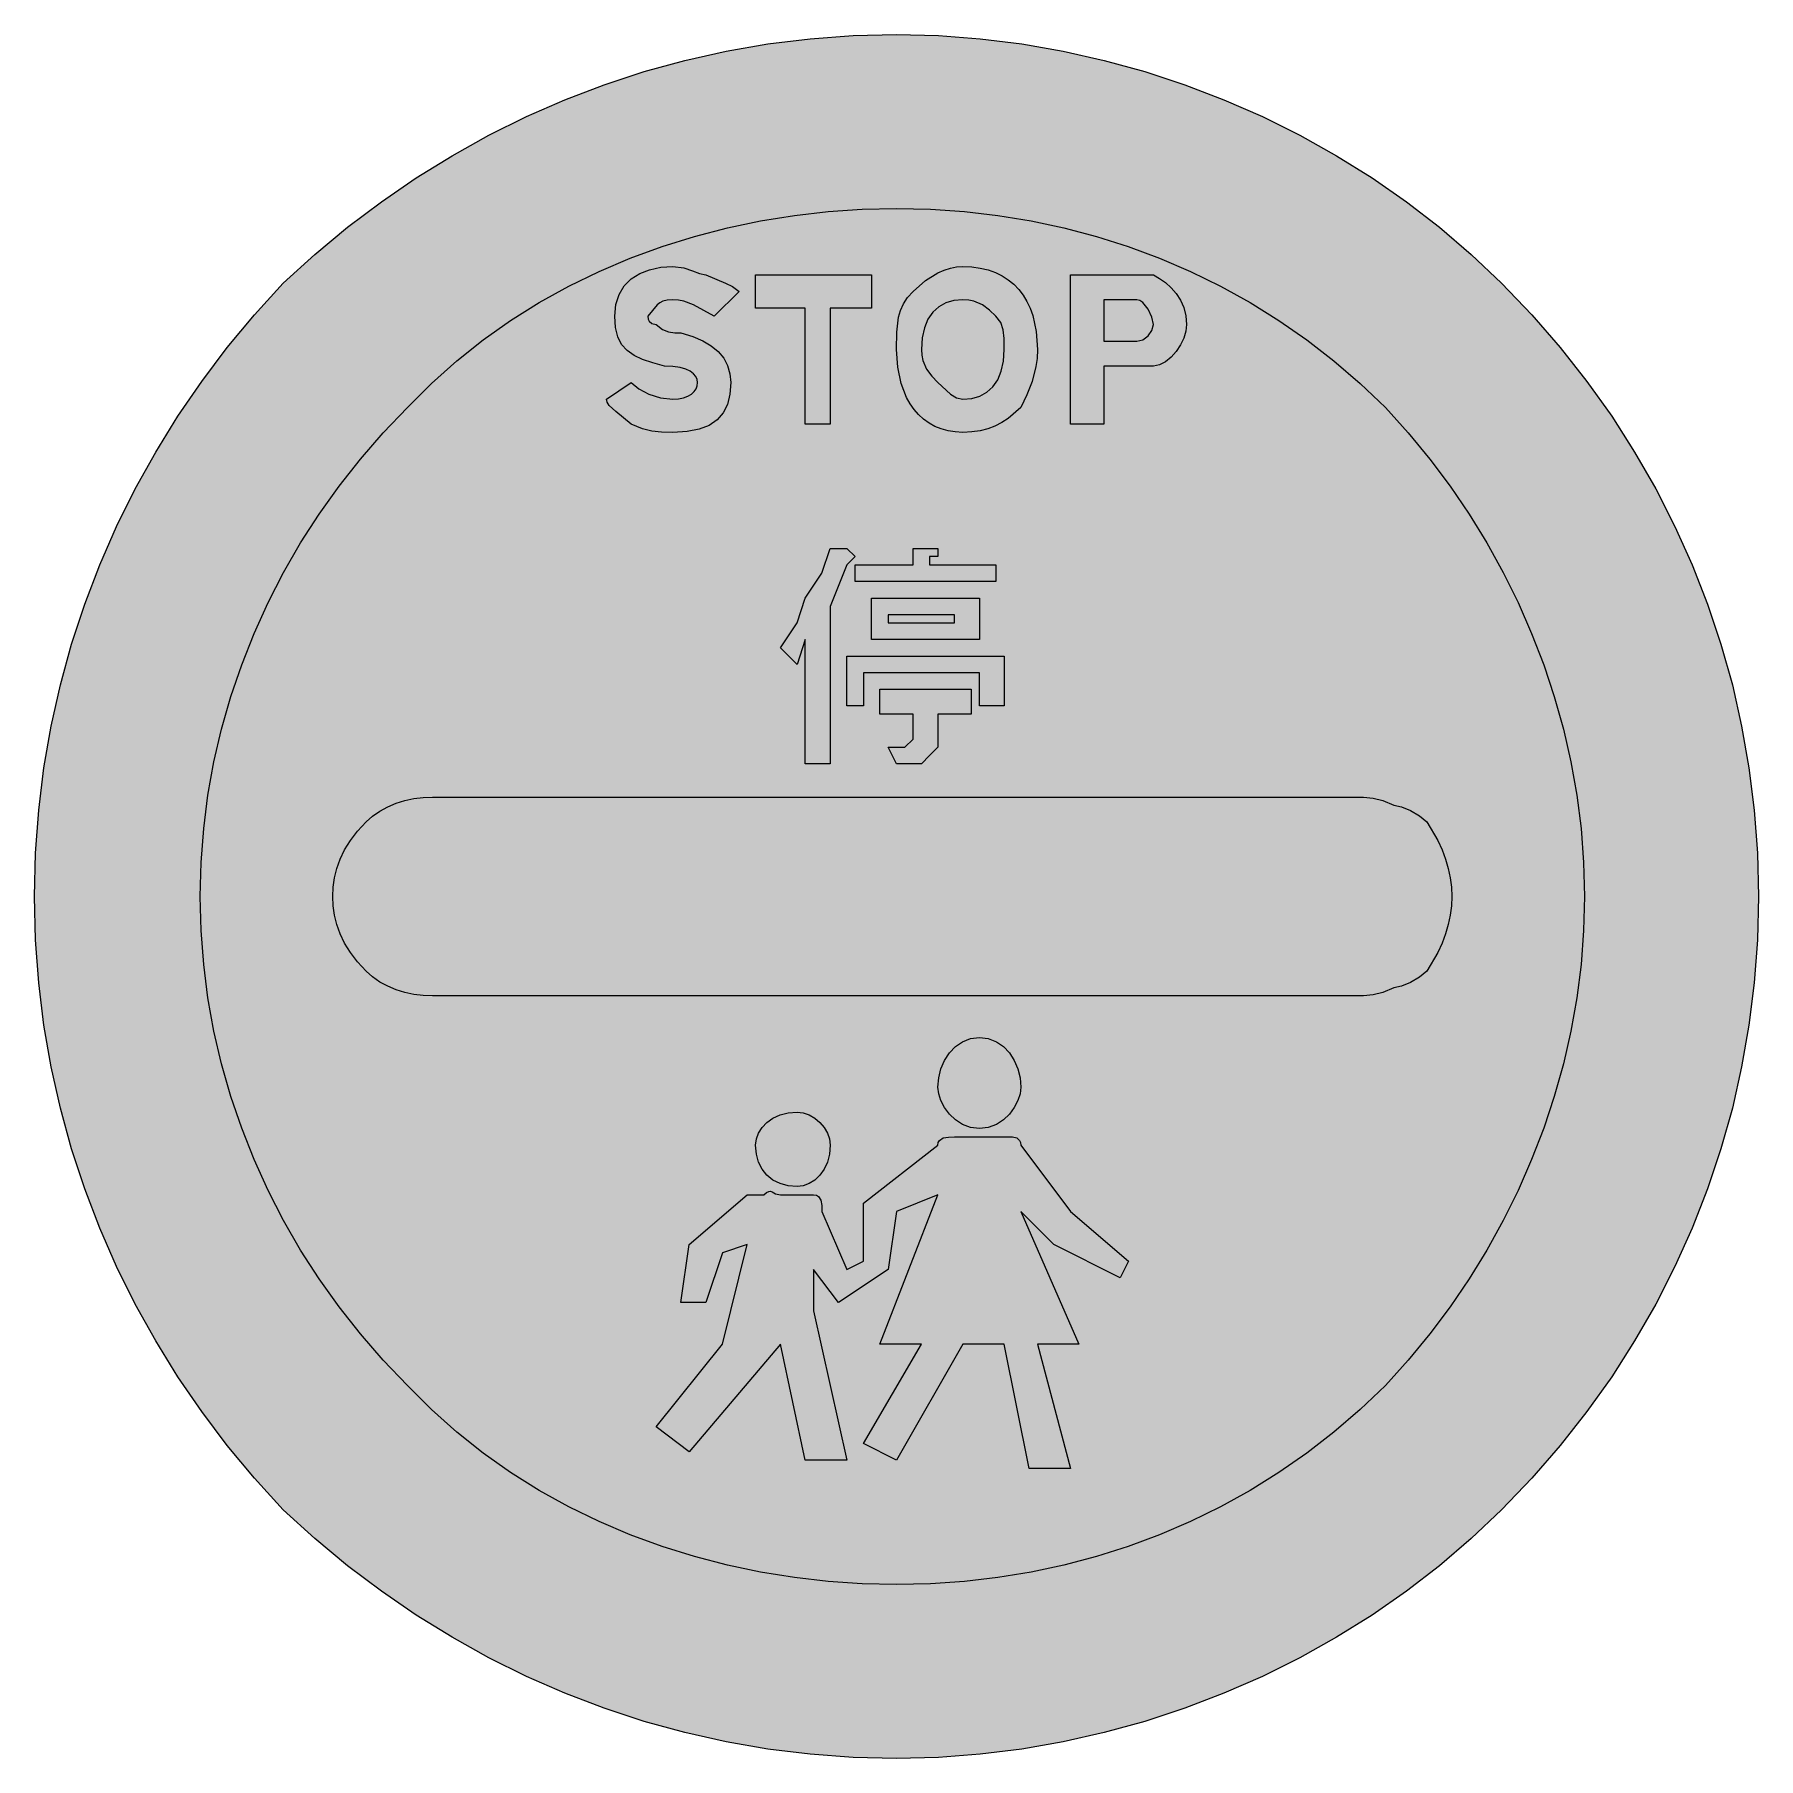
# Model space of a CAD drawing. Header units: metres. Extents: x 159 to 408, y 11 to 261.
import ezdxf

# ---------------------------------------------------------------- set-up
doc = ezdxf.new("R2010")
doc.units = ezdxf.units.M
for name, color, linetype, true_color in [('FILL_BLACK_000000', 7, 'Continuous', 0x000000), ('FILL_RED_FF0000', 7, 'Continuous', 0xff0000), ('FILL_YELLOW_FFFF00', 7, 'Continuous', 0xffff00)]:
    doc.layers.add(name, color=color, linetype=linetype, true_color=true_color)

msp = doc.modelspace()

# ---------------------------------------------------------------- hatches: boundary and pattern name
at = {"layer": 'FILL_BLACK_000000', "true_color": 0x000000}
h = msp.add_hatch(color=7, dxfattribs=at)
h.dxf.hatch_style = 1
h.paths.add_polyline_path([(247.52, 219.68), (247.66, 219.39), (248.07, 219.03), (248.67, 218.88), (249.57, 218.19), (250.47, 217.83), (251.37, 217.7), (252.27, 217.68), (253.96, 217.17), (255.42, 216.55), (256.66, 215.82), (257.67, 214.98), (258.46, 214.02), (259.02, 212.95), (259.36, 211.77), (259.47, 210.48), (259.36, 208.79), (259, 207.33), (258.39, 206.09), (257.52, 205.08), (256.36, 204.29), (254.91, 203.73), (253.15, 203.39), (251.07, 203.28), (249.46, 203.3), (248.07, 203.43), (246.68, 203.79), (245.07, 204.48), (242.82, 206.28), (241.86, 207.18), (241.58, 207.63), (241.47, 208.08), (245.07, 210.48), (246.18, 209.6), (247.62, 208.83), (249.29, 208.29), (251.07, 208.08), (251.91, 208.13), (252.65, 208.29), (253.26, 208.52), (253.77, 208.83), (254.16, 209.19), (254.45, 209.6), (254.61, 210.03), (254.67, 210.48), (254.61, 210.93), (254.43, 211.36), (254.1, 211.77), (253.62, 212.13), (252.97, 212.44), (252.14, 212.67), (251.11, 212.83), (249.87, 212.88), (248.18, 213.34), (246.72, 213.84), (245.48, 214.42), (244.47, 215.13), (243.68, 216.01), (243.12, 217.1), (242.78, 218.44), (242.67, 220.08), (242.83, 221.77), (243.31, 223.23), (244.06, 224.47), (245.07, 225.48), (246.3, 226.27), (247.73, 226.83), (249.33, 227.17), (251.07, 227.28), (252.66, 227.09), (253.92, 226.68), (254.95, 226.27), (255.87, 226.08), (258.72, 224.88), (259.75, 224.39), (260.67, 223.68), (257.07, 220.08), (254.07, 221.73), (252.68, 222.27), (251.92, 222.43), (251.07, 222.48), (250.28, 222.43), (249.66, 222.27), (249.19, 222.04), (248.82, 221.73), (247.47, 220.08), (247.52, 219.68)])
h = msp.add_hatch(color=7, dxfattribs=at)
h.dxf.hatch_style = 1
h.paths.add_polyline_path([(295.6, 227.06), (296.74, 226.79), (297.8, 226.42), (298.77, 225.95), (299.65, 225.38), (300.45, 224.72), (301.17, 223.98), (301.8, 223.15), (302.35, 222.24), (302.82, 221.25), (303.2, 220.19), (303.7, 217.86), (303.87, 215.28), (303.82, 213.98), (303.66, 212.79), (303.12, 210.63), (302.35, 208.7), (301.47, 206.88), (299.65, 205.3), (298.71, 204.69), (297.72, 204.18), (296.68, 203.79), (295.56, 203.5), (294.37, 203.34), (293.07, 203.28), (291.97, 203.34), (290.93, 203.5), (289.96, 203.77), (289.04, 204.14), (288.18, 204.61), (287.4, 205.18), (286.67, 205.84), (286.02, 206.58), (285.44, 207.41), (284.93, 208.32), (284.13, 210.37), (283.64, 212.7), (283.47, 215.28), (283.51, 217.77), (283.77, 219.93), (284.06, 220.92), (284.48, 221.86), (285.08, 222.78), (285.87, 223.68), (287.67, 225.25), (289.47, 226.38), (290.37, 226.77), (291.27, 227.05), (292.17, 227.22), (293.07, 227.28), (294.38, 227.22), (295.6, 227.06)])
h.paths.add_polyline_path([(298.92, 218.13), (298.56, 219.16), (297.87, 220.08), (296.95, 220.96), (295.92, 221.73), (294.66, 222.27), (293.92, 222.43), (293.07, 222.48), (291.78, 222.37), (290.61, 222.03), (289.59, 221.47), (288.72, 220.68), (288.02, 219.67), (287.5, 218.43), (287.18, 216.97), (287.07, 215.28), (287.12, 214.43), (287.28, 213.69), (287.82, 212.43), (288.59, 211.4), (289.47, 210.48), (291.27, 208.83), (292.17, 208.29), (293.07, 208.08), (294.36, 208.19), (295.53, 208.53), (296.55, 209.09), (297.42, 209.88), (298.12, 210.89), (298.64, 212.13), (298.96, 213.59), (299.07, 215.28), (299.05, 216.87), (298.92, 218.13)], flags=16)
h = msp.add_hatch(color=7, dxfattribs=at)
h.dxf.hatch_style = 1
h.paths.add_polyline_path([(273.87, 204.48), (270.27, 204.48), (270.27, 221.28), (263.07, 221.28), (263.07, 226.08), (279.87, 226.08), (279.87, 221.28), (273.87, 221.28), (273.87, 204.48)])
h = msp.add_hatch(color=7, dxfattribs=at)
h.dxf.hatch_style = 1
h.paths.add_polyline_path([(308.67, 204.48), (308.67, 226.08), (319.47, 226.08), (320.67, 226.08), (321.57, 225.57), (322.43, 224.95), (323.24, 224.22), (323.97, 223.38), (324.58, 222.42), (325.06, 221.35), (325.36, 220.17), (325.47, 218.88), (325.36, 217.93), (325.06, 216.93), (324.58, 215.93), (323.97, 214.98), (323.24, 214.15), (322.43, 213.48), (321.57, 213.04), (320.67, 212.88), (319.47, 212.88), (313.47, 212.88), (313.47, 204.48), (308.67, 204.48)])
h.paths.add_polyline_path([(319.15, 216.69), (319.92, 217.23), (320.46, 218), (320.67, 218.88), (320.46, 219.95), (319.92, 221.13), (319.15, 222.09), (318.72, 222.37), (318.27, 222.48), (313.47, 222.48), (313.47, 216.48), (318.27, 216.48), (319.15, 216.69)], flags=16)
h = msp.add_hatch(color=7, dxfattribs=at)
h.dxf.hatch_style = 1
h.paths.add_polyline_path([(277.47, 185.28), (276.27, 184.08), (273.87, 178.08), (273.87, 155.28), (270.27, 155.28), (270.27, 173.28), (269.07, 169.68), (266.67, 172.08), (269.07, 175.68), (270.27, 179.28), (272.67, 182.88), (273.87, 186.48), (276.27, 186.48), (277.47, 185.28)])
h = msp.add_hatch(color=7, dxfattribs=at)
h.dxf.hatch_style = 1
h.paths.add_polyline_path([(288.27, 186.48), (289.47, 186.48), (289.47, 185.28), (288.27, 185.28), (288.27, 184.08), (297.87, 184.08), (297.87, 181.68), (277.47, 181.68), (277.47, 184.08), (285.87, 184.08), (285.87, 186.48), (288.27, 186.48)])
h = msp.add_hatch(color=7, dxfattribs=at)
h.dxf.hatch_style = 1
h.paths.add_polyline_path([(295.47, 173.28), (279.87, 173.28), (279.87, 179.28), (295.47, 179.28), (295.47, 173.28)])
h.paths.add_polyline_path([(291.87, 176.88), (282.27, 176.88), (282.27, 175.68), (291.87, 175.68), (291.87, 176.88)], flags=16)
h = msp.add_hatch(color=7, dxfattribs=at)
h.dxf.hatch_style = 1
h.paths.add_polyline_path([(299.07, 170.88), (299.07, 163.68), (295.47, 163.68), (295.47, 168.48), (278.67, 168.48), (278.67, 163.68), (276.27, 163.68), (276.27, 170.88), (299.07, 170.88)])
h = msp.add_hatch(color=7, dxfattribs=at)
h.dxf.hatch_style = 1
h.paths.add_polyline_path([(294.27, 166.08), (294.27, 162.48), (289.47, 162.48), (289.47, 160.08), (289.47, 157.68), (288.27, 156.48), (287.07, 155.28), (284.67, 155.28), (283.47, 155.28), (282.27, 157.68), (283.47, 157.68), (284.67, 157.68), (285.87, 158.88), (285.87, 160.08), (285.87, 162.48), (281.07, 162.48), (281.07, 166.08), (294.27, 166.08)])
h = msp.add_hatch(color=7, dxfattribs=at)
h.dxf.hatch_style = 1
h.paths.add_polyline_path([(349.47, 150.48), (351.08, 150.46), (352.47, 150.33), (353.86, 149.97), (355.47, 149.28), (356.56, 149.07), (357.87, 148.53), (359.18, 147.76), (360.27, 146.88), (361.85, 144.18), (362.46, 142.83), (362.97, 141.48), (363.36, 140.13), (363.64, 138.78), (363.81, 137.43), (363.87, 136.08), (363.81, 134.73), (363.64, 133.38), (363.36, 132.03), (362.97, 130.68), (362.46, 129.33), (361.85, 127.98), (360.27, 125.28), (359.18, 124.4), (357.87, 123.63), (356.56, 123.09), (355.47, 122.88), (353.86, 122.19), (352.47, 121.83), (351.08, 121.7), (349.47, 121.68), (216.27, 121.68), (214.92, 121.74), (213.59, 121.9), (212.28, 122.19), (211.02, 122.58), (209.81, 123.09), (208.68, 123.7), (207.62, 124.44), (206.67, 125.28), (205.43, 126.63), (204.4, 127.98), (203.57, 129.33), (202.92, 130.68), (202.44, 132.03), (202.11, 133.38), (201.93, 134.73), (201.87, 136.08), (201.93, 137.43), (202.11, 138.78), (202.44, 140.13), (202.92, 141.48), (203.57, 142.83), (204.4, 144.18), (205.43, 145.53), (206.67, 146.88), (207.62, 147.72), (208.68, 148.45), (209.81, 149.07), (211.02, 149.58), (212.28, 149.97), (213.59, 150.25), (214.92, 150.42), (216.27, 150.48), (349.47, 150.48)])
h = msp.add_hatch(color=7, dxfattribs=at)
h.dxf.hatch_style = 1
h.paths.add_polyline_path([(301.36, 107.53), (301.04, 106.53), (300.52, 105.53), (299.82, 104.58), (298.95, 103.75), (297.93, 103.08), (296.76, 102.64), (295.47, 102.48), (294.18, 102.64), (293.01, 103.08), (291.99, 103.75), (291.12, 104.58), (290.42, 105.53), (289.9, 106.53), (289.58, 107.53), (289.47, 108.48), (289.58, 109.82), (289.9, 111.12), (290.42, 112.34), (291.12, 113.43), (291.99, 114.35), (293.01, 115.06), (294.18, 115.52), (295.47, 115.68), (296.76, 115.52), (297.93, 115.06), (298.95, 114.35), (299.82, 113.43), (300.52, 112.34), (301.04, 111.12), (301.36, 109.82), (301.47, 108.48), (301.36, 107.53)])
h = msp.add_hatch(color=7, dxfattribs=at)
h.dxf.hatch_style = 1
h.paths.add_polyline_path([(273.76, 98.79), (273.46, 97.62), (272.98, 96.6), (272.37, 95.73), (271.64, 95.03), (270.83, 94.51), (269.97, 94.19), (269.07, 94.08), (267.78, 94.19), (266.61, 94.51), (265.59, 95.03), (264.72, 95.73), (264.02, 96.6), (263.5, 97.62), (263.18, 98.79), (263.07, 100.08), (263.18, 100.98), (263.5, 101.84), (264.02, 102.65), (264.72, 103.38), (265.59, 103.99), (266.61, 104.47), (267.78, 104.77), (269.07, 104.88), (269.97, 104.77), (270.83, 104.47), (271.64, 103.99), (272.37, 103.38), (272.98, 102.65), (273.46, 101.84), (273.76, 100.98), (273.87, 100.08), (273.76, 98.79)])
h = msp.add_hatch(color=7, dxfattribs=at)
h.dxf.hatch_style = 1
h.paths.add_polyline_path([(308.67, 53.28), (302.67, 53.28), (299.07, 71.28), (293.07, 71.28), (283.47, 54.48), (278.67, 56.88), (287.07, 71.28), (281.07, 71.28), (289.47, 92.88), (283.47, 90.48), (282.27, 82.08), (275.07, 77.28), (271.47, 82.08), (271.47, 76.08), (276.27, 54.48), (270.27, 54.48), (266.67, 71.28), (253.47, 55.68), (248.67, 59.28), (258.27, 71.28), (261.87, 85.68), (258.27, 84.48), (255.87, 77.28), (252.27, 77.28), (253.47, 85.68), (261.87, 92.88), (264.27, 92.88), (264.67, 93.22), (264.98, 93.39), (265.24, 93.41), (265.47, 93.33), (265.96, 93.05), (266.67, 92.88), (270.27, 92.88), (271.47, 92.88), (271.87, 92.83), (272.16, 92.67), (272.52, 92.13), (272.65, 91.36), (272.67, 90.48), (276.27, 82.08), (278.67, 83.28), (278.67, 91.68), (289.47, 100.08), (289.52, 100.48), (289.68, 100.77), (290.22, 101.13), (290.99, 101.26), (291.87, 101.28), (293.07, 101.28), (297.87, 101.28), (300.27, 101.28), (300.87, 101.13), (301.28, 100.77), (301.42, 100.48), (301.47, 100.08), (308.67, 90.48), (317.07, 83.28), (315.87, 80.88), (306.27, 85.68), (301.47, 90.48), (309.87, 71.28), (303.87, 71.28), (308.67, 53.28)])
at = {"layer": 'FILL_RED_FF0000', "true_color": 0xff0000}
h = msp.add_hatch(color=7, dxfattribs=at)
h.dxf.hatch_style = 1
h.paths.add_polyline_path([(408.12, 129.81), (407.66, 123.6), (406.89, 117.46), (405.83, 111.4), (404.48, 105.43), (402.83, 99.55), (400.89, 93.76), (398.67, 88.08), (396.17, 82.51), (393.39, 77.06), (390.33, 71.74), (387.01, 66.55), (383.42, 61.51), (379.56, 56.61), (375.44, 51.86), (371.07, 47.28), (366.68, 43.12), (362.09, 39.19), (357.3, 35.49), (352.32, 32.04), (347.18, 28.83), (341.88, 25.87), (336.44, 23.17), (330.87, 20.73), (325.19, 18.56), (319.41, 16.66), (313.55, 15.04), (307.62, 13.7), (301.63, 12.65), (295.6, 11.89), (289.54, 11.43), (283.47, 11.28), (277.2, 11.43), (270.99, 11.89), (264.85, 12.65), (258.8, 13.7), (252.82, 15.04), (246.94, 16.66), (241.15, 18.56), (235.47, 20.73), (229.9, 23.17), (224.45, 25.87), (219.13, 28.83), (213.95, 32.04), (208.9, 35.49), (204, 39.19), (199.25, 43.12), (194.67, 47.28), (190.51, 51.86), (186.58, 56.61), (182.88, 61.51), (179.43, 66.55), (176.22, 71.74), (173.26, 77.06), (170.56, 82.51), (168.12, 88.08), (165.95, 93.76), (164.05, 99.55), (162.43, 105.43), (161.09, 111.4), (160.04, 117.46), (159.28, 123.6), (158.82, 129.81), (158.67, 136.08), (158.82, 142.35), (159.28, 148.56), (160.04, 154.7), (161.09, 160.75), (162.43, 166.73), (164.05, 172.61), (165.95, 178.4), (168.12, 184.08), (170.56, 189.65), (173.26, 195.1), (176.22, 200.42), (179.43, 205.6), (182.88, 210.65), (186.58, 215.55), (190.51, 220.3), (194.67, 224.88), (199.25, 229.04), (204, 232.97), (208.9, 236.67), (213.95, 240.12), (219.13, 243.33), (224.45, 246.29), (229.9, 248.99), (235.47, 251.43), (241.15, 253.6), (246.94, 255.5), (252.82, 257.12), (258.8, 258.46), (264.85, 259.51), (270.99, 260.27), (277.2, 260.73), (283.47, 260.88), (289.54, 260.73), (295.6, 260.27), (301.63, 259.51), (307.62, 258.46), (313.55, 257.12), (319.41, 255.5), (325.19, 253.6), (330.87, 251.43), (336.44, 248.99), (341.88, 246.29), (347.18, 243.33), (352.32, 240.12), (357.3, 236.67), (362.09, 232.97), (366.68, 229.04), (371.07, 224.88), (375.44, 220.3), (379.56, 215.55), (383.42, 210.65), (387.01, 205.6), (390.33, 200.42), (393.39, 195.1), (396.17, 189.65), (398.67, 184.08), (400.89, 178.4), (402.83, 172.61), (404.48, 166.73), (405.83, 160.75), (406.89, 154.7), (407.66, 148.56), (408.12, 142.35), (408.27, 136.08), (408.12, 129.81)])
at = {"layer": 'FILL_YELLOW_FFFF00', "true_color": 0xffff00}
h = msp.add_hatch(color=7, dxfattribs=at)
h.dxf.hatch_style = 1
h.paths.add_polyline_path([(382.94, 131.15), (382.57, 126.25), (381.95, 121.39), (381.1, 116.58), (380.02, 111.83), (378.7, 107.14), (377.17, 102.52), (375.42, 97.98), (373.46, 93.52), (371.29, 89.16), (368.93, 84.89), (366.36, 80.73), (363.61, 76.68), (360.68, 72.75), (357.56, 68.95), (354.27, 65.28), (350.6, 61.79), (346.8, 58.53), (342.87, 55.49), (338.82, 52.68), (334.66, 50.09), (330.39, 47.73), (326.03, 45.59), (321.57, 43.68), (317.03, 41.99), (312.41, 40.53), (307.72, 39.29), (302.97, 38.28), (298.16, 37.49), (293.3, 36.93), (288.4, 36.59), (283.47, 36.48), (278.52, 36.59), (273.59, 36.93), (268.68, 37.49), (263.8, 38.28), (258.98, 39.29), (254.21, 40.53), (249.52, 41.99), (244.92, 43.68), (240.42, 45.59), (236.02, 47.73), (231.75, 50.09), (227.61, 52.68), (223.63, 55.49), (219.8, 58.53), (216.14, 61.79), (212.67, 65.28), (209.17, 68.95), (205.87, 72.75), (202.77, 76.68), (199.88, 80.73), (197.2, 84.89), (194.74, 89.16), (192.49, 93.52), (190.47, 97.98), (188.67, 102.52), (187.1, 107.14), (185.76, 111.83), (184.66, 116.58), (183.79, 121.39), (183.17, 126.25), (182.8, 131.15), (182.67, 136.08), (182.8, 141.01), (183.17, 145.91), (183.79, 150.77), (184.66, 155.58), (185.76, 160.33), (187.1, 165.02), (188.67, 169.64), (190.47, 174.18), (192.49, 178.64), (194.74, 183), (197.2, 187.27), (199.88, 191.43), (202.77, 195.48), (205.87, 199.41), (209.17, 203.21), (212.67, 206.88), (216.14, 210.37), (219.8, 213.63), (223.63, 216.67), (227.61, 219.48), (231.75, 222.07), (236.02, 224.43), (240.42, 226.57), (244.92, 228.48), (249.52, 230.17), (254.21, 231.63), (258.98, 232.87), (263.8, 233.88), (268.68, 234.67), (273.59, 235.23), (278.52, 235.57), (283.47, 235.68), (288.4, 235.57), (293.3, 235.23), (298.16, 234.67), (302.97, 233.88), (307.72, 232.87), (312.41, 231.63), (317.03, 230.17), (321.57, 228.48), (326.03, 226.57), (330.39, 224.43), (334.66, 222.07), (338.82, 219.48), (342.87, 216.67), (346.8, 213.63), (350.6, 210.37), (354.27, 206.88), (357.56, 203.21), (360.68, 199.41), (363.61, 195.48), (366.36, 191.43), (368.93, 187.27), (371.29, 183), (373.46, 178.64), (375.42, 174.18), (377.17, 169.64), (378.7, 165.02), (380.02, 160.33), (381.1, 155.58), (381.95, 150.77), (382.57, 145.91), (382.94, 141.01), (383.07, 136.08), (382.94, 131.15)])

# ---------------------------------------------------------------- linework, layer by layer
at = {"layer": 'FILL_BLACK_000000', "lineweight": 0, "true_color": 0x000000}
for points in [[(247.52, 219.68), (247.66, 219.39), (248.07, 219.03), (248.67, 218.88), (249.57, 218.19), (250.47, 217.83), (251.37, 217.7), (252.27, 217.68), (253.96, 217.17), (255.42, 216.55), (256.66, 215.82), (257.67, 214.98), (258.46, 214.02), (259.02, 212.95), (259.36, 211.77), (259.47, 210.48), (259.36, 208.79), (259, 207.33), (258.39, 206.09), (257.52, 205.08), (256.36, 204.29), (254.91, 203.73), (253.15, 203.39), (251.07, 203.28), (249.46, 203.3), (248.07, 203.43), (246.68, 203.79), (245.07, 204.48), (242.82, 206.28), (241.86, 207.18), (241.58, 207.63), (241.47, 208.08), (245.07, 210.48), (246.18, 209.6), (247.62, 208.83), (249.29, 208.29), (251.07, 208.08), (251.91, 208.13), (252.65, 208.29), (253.26, 208.52), (253.77, 208.83), (254.16, 209.19), (254.45, 209.6), (254.61, 210.03), (254.67, 210.48), (254.61, 210.93), (254.43, 211.36), (254.1, 211.77), (253.62, 212.13), (252.97, 212.44), (252.14, 212.67), (251.11, 212.83), (249.87, 212.88), (248.18, 213.34), (246.72, 213.84), (245.48, 214.42), (244.47, 215.13), (243.68, 216.01), (243.12, 217.1), (242.78, 218.44), (242.67, 220.08), (242.83, 221.77), (243.31, 223.23), (244.06, 224.47), (245.07, 225.48), (246.3, 226.27), (247.73, 226.83), (249.33, 227.17), (251.07, 227.28), (252.66, 227.09), (253.92, 226.68), (254.95, 226.27), (255.87, 226.08), (258.72, 224.88), (259.75, 224.39), (260.67, 223.68), (257.07, 220.08), (254.07, 221.73), (252.68, 222.27), (251.92, 222.43), (251.07, 222.48), (250.28, 222.43), (249.66, 222.27), (249.19, 222.04), (248.82, 221.73), (247.47, 220.08)], [(295.6, 227.06), (296.74, 226.79), (297.8, 226.42), (298.77, 225.95), (299.65, 225.38), (300.45, 224.72), (301.17, 223.98), (301.8, 223.15), (302.35, 222.24), (302.82, 221.25), (303.2, 220.19), (303.7, 217.86), (303.87, 215.28), (303.82, 213.98), (303.66, 212.79), (303.12, 210.63), (302.35, 208.7), (301.47, 206.88), (299.65, 205.3), (298.71, 204.69), (297.72, 204.18), (296.68, 203.79), (295.56, 203.5), (294.37, 203.34), (293.07, 203.28), (291.97, 203.34), (290.93, 203.5), (289.96, 203.77), (289.04, 204.14), (288.18, 204.61), (287.4, 205.18), (286.67, 205.84), (286.02, 206.58), (285.44, 207.41), (284.93, 208.32), (284.13, 210.37), (283.64, 212.7), (283.47, 215.28), (283.51, 217.77), (283.77, 219.93), (284.06, 220.92), (284.48, 221.86), (285.08, 222.78), (285.87, 223.68), (287.67, 225.25), (289.47, 226.38), (290.37, 226.77), (291.27, 227.05), (292.17, 227.22), (293.07, 227.28), (294.38, 227.22)], [(273.87, 204.48), (270.27, 204.48), (270.27, 221.28), (263.07, 221.28), (263.07, 226.08), (279.87, 226.08), (279.87, 221.28), (273.87, 221.28)], [(308.67, 204.48), (308.67, 226.08), (319.47, 226.08), (320.67, 226.08), (321.57, 225.57), (322.43, 224.95), (323.24, 224.22), (323.97, 223.38), (324.58, 222.42), (325.06, 221.35), (325.36, 220.17), (325.47, 218.88), (325.36, 217.93), (325.06, 216.93), (324.58, 215.93), (323.97, 214.98), (323.24, 214.15), (322.43, 213.48), (321.57, 213.04), (320.67, 212.88), (319.47, 212.88), (313.47, 212.88), (313.47, 204.48)], [(298.92, 218.13), (298.56, 219.16), (297.87, 220.08), (296.95, 220.96), (295.92, 221.73), (294.66, 222.27), (293.92, 222.43), (293.07, 222.48), (291.78, 222.37), (290.61, 222.03), (289.59, 221.47), (288.72, 220.68), (288.02, 219.67), (287.5, 218.43), (287.18, 216.97), (287.07, 215.28), (287.12, 214.43), (287.28, 213.69), (287.82, 212.43), (288.59, 211.4), (289.47, 210.48), (291.27, 208.83), (292.17, 208.29), (293.07, 208.08), (294.36, 208.19), (295.53, 208.53), (296.55, 209.09), (297.42, 209.88), (298.12, 210.89), (298.64, 212.13), (298.96, 213.59), (299.07, 215.28), (299.05, 216.87)], [(319.15, 216.69), (319.92, 217.23), (320.46, 218), (320.67, 218.88), (320.46, 219.95), (319.92, 221.13), (319.15, 222.09), (318.72, 222.37), (318.27, 222.48), (313.47, 222.48), (313.47, 216.48), (318.27, 216.48)], [(277.47, 185.28), (276.27, 184.08), (273.87, 178.08), (273.87, 155.28), (270.27, 155.28), (270.27, 173.28), (269.07, 169.68), (266.67, 172.08), (269.07, 175.68), (270.27, 179.28), (272.67, 182.88), (273.87, 186.48), (276.27, 186.48)], [(288.27, 186.48), (289.47, 186.48), (289.47, 185.28), (288.27, 185.28), (288.27, 184.08), (297.87, 184.08), (297.87, 181.68), (277.47, 181.68), (277.47, 184.08), (285.87, 184.08), (285.87, 186.48)], [(295.47, 173.28), (279.87, 173.28), (279.87, 179.28), (295.47, 179.28)], [(291.87, 176.88), (282.27, 176.88), (282.27, 175.68), (291.87, 175.68)], [(299.07, 170.88), (299.07, 163.68), (295.47, 163.68), (295.47, 168.48), (278.67, 168.48), (278.67, 163.68), (276.27, 163.68), (276.27, 170.88)], [(294.27, 166.08), (294.27, 162.48), (289.47, 162.48), (289.47, 160.08), (289.47, 157.68), (288.27, 156.48), (287.07, 155.28), (284.67, 155.28), (283.47, 155.28), (282.27, 157.68), (283.47, 157.68), (284.67, 157.68), (285.87, 158.88), (285.87, 160.08), (285.87, 162.48), (281.07, 162.48), (281.07, 166.08)], [(349.47, 150.48), (351.08, 150.46), (352.47, 150.33), (353.86, 149.97), (355.47, 149.28), (356.56, 149.07), (357.87, 148.53), (359.18, 147.76), (360.27, 146.88), (361.85, 144.18), (362.46, 142.83), (362.97, 141.48), (363.36, 140.13), (363.64, 138.78), (363.81, 137.43), (363.87, 136.08), (363.81, 134.73), (363.64, 133.38), (363.36, 132.03), (362.97, 130.68), (362.46, 129.33), (361.85, 127.98), (360.27, 125.28), (359.18, 124.4), (357.87, 123.63), (356.56, 123.09), (355.47, 122.88), (353.86, 122.19), (352.47, 121.83), (351.08, 121.7), (349.47, 121.68), (216.27, 121.68), (214.92, 121.74), (213.59, 121.9), (212.28, 122.19), (211.02, 122.58), (209.81, 123.09), (208.68, 123.7), (207.62, 124.44), (206.67, 125.28), (205.43, 126.63), (204.4, 127.98), (203.57, 129.33), (202.92, 130.68), (202.44, 132.03), (202.11, 133.38), (201.93, 134.73), (201.87, 136.08), (201.93, 137.43), (202.11, 138.78), (202.44, 140.13), (202.92, 141.48), (203.57, 142.83), (204.4, 144.18), (205.43, 145.53), (206.67, 146.88), (207.62, 147.72), (208.68, 148.45), (209.81, 149.07), (211.02, 149.58), (212.28, 149.97), (213.59, 150.25), (214.92, 150.42), (216.27, 150.48)], [(301.36, 107.53), (301.04, 106.53), (300.52, 105.53), (299.82, 104.58), (298.95, 103.75), (297.93, 103.08), (296.76, 102.64), (295.47, 102.48), (294.18, 102.64), (293.01, 103.08), (291.99, 103.75), (291.12, 104.58), (290.42, 105.53), (289.9, 106.53), (289.58, 107.53), (289.47, 108.48), (289.58, 109.82), (289.9, 111.12), (290.42, 112.34), (291.12, 113.43), (291.99, 114.35), (293.01, 115.06), (294.18, 115.52), (295.47, 115.68), (296.76, 115.52), (297.93, 115.06), (298.95, 114.35), (299.82, 113.43), (300.52, 112.34), (301.04, 111.12), (301.36, 109.82), (301.47, 108.48)], [(273.76, 98.79), (273.46, 97.62), (272.98, 96.6), (272.37, 95.73), (271.64, 95.03), (270.83, 94.51), (269.97, 94.19), (269.07, 94.08), (267.78, 94.19), (266.61, 94.51), (265.59, 95.03), (264.72, 95.73), (264.02, 96.6), (263.5, 97.62), (263.18, 98.79), (263.07, 100.08), (263.18, 100.98), (263.5, 101.84), (264.02, 102.65), (264.72, 103.38), (265.59, 103.99), (266.61, 104.47), (267.78, 104.77), (269.07, 104.88), (269.97, 104.77), (270.83, 104.47), (271.64, 103.99), (272.37, 103.38), (272.98, 102.65), (273.46, 101.84), (273.76, 100.98), (273.87, 100.08)], [(308.67, 53.28), (302.67, 53.28), (299.07, 71.28), (293.07, 71.28), (283.47, 54.48), (278.67, 56.88), (287.07, 71.28), (281.07, 71.28), (289.47, 92.88), (283.47, 90.48), (282.27, 82.08), (275.07, 77.28), (271.47, 82.08), (271.47, 76.08), (276.27, 54.48), (270.27, 54.48), (266.67, 71.28), (253.47, 55.68), (248.67, 59.28), (258.27, 71.28), (261.87, 85.68), (258.27, 84.48), (255.87, 77.28), (252.27, 77.28), (253.47, 85.68), (261.87, 92.88), (264.27, 92.88), (264.67, 93.22), (264.98, 93.39), (265.24, 93.41), (265.47, 93.33), (265.96, 93.05), (266.67, 92.88), (270.27, 92.88), (271.47, 92.88), (271.87, 92.83), (272.16, 92.67), (272.52, 92.13), (272.65, 91.36), (272.67, 90.48), (276.27, 82.08), (278.67, 83.28), (278.67, 91.68), (289.47, 100.08), (289.52, 100.48), (289.68, 100.77), (290.22, 101.13), (290.99, 101.26), (291.87, 101.28), (293.07, 101.28), (297.87, 101.28), (300.27, 101.28), (300.87, 101.13), (301.28, 100.77), (301.42, 100.48), (301.47, 100.08), (308.67, 90.48), (317.07, 83.28), (315.87, 80.88), (306.27, 85.68), (301.47, 90.48), (309.87, 71.28), (303.87, 71.28)]]:
    msp.add_lwpolyline(points, close=True, dxfattribs=at)
at = {"layer": 'FILL_RED_FF0000', "lineweight": 0, "true_color": 0xff0000}
msp.add_lwpolyline([(408.12, 129.81), (407.66, 123.6), (406.89, 117.46), (405.83, 111.4), (404.48, 105.43), (402.83, 99.55), (400.89, 93.76), (398.67, 88.08), (396.17, 82.51), (393.39, 77.06), (390.33, 71.74), (387.01, 66.55), (383.42, 61.51), (379.56, 56.61), (375.44, 51.86), (371.07, 47.28), (366.68, 43.12), (362.09, 39.19), (357.3, 35.49), (352.32, 32.04), (347.18, 28.83), (341.88, 25.87), (336.44, 23.17), (330.87, 20.73), (325.19, 18.56), (319.41, 16.66), (313.55, 15.04), (307.62, 13.7), (301.63, 12.65), (295.6, 11.89), (289.54, 11.43), (283.47, 11.28), (277.2, 11.43), (270.99, 11.89), (264.85, 12.65), (258.8, 13.7), (252.82, 15.04), (246.94, 16.66), (241.15, 18.56), (235.47, 20.73), (229.9, 23.17), (224.45, 25.87), (219.13, 28.83), (213.95, 32.04), (208.9, 35.49), (204, 39.19), (199.25, 43.12), (194.67, 47.28), (190.51, 51.86), (186.58, 56.61), (182.88, 61.51), (179.43, 66.55), (176.22, 71.74), (173.26, 77.06), (170.56, 82.51), (168.12, 88.08), (165.95, 93.76), (164.05, 99.55), (162.43, 105.43), (161.09, 111.4), (160.04, 117.46), (159.28, 123.6), (158.82, 129.81), (158.67, 136.08), (158.82, 142.35), (159.28, 148.56), (160.04, 154.7), (161.09, 160.75), (162.43, 166.73), (164.05, 172.61), (165.95, 178.4), (168.12, 184.08), (170.56, 189.65), (173.26, 195.1), (176.22, 200.42), (179.43, 205.6), (182.88, 210.65), (186.58, 215.55), (190.51, 220.3), (194.67, 224.88), (199.25, 229.04), (204, 232.97), (208.9, 236.67), (213.95, 240.12), (219.13, 243.33), (224.45, 246.29), (229.9, 248.99), (235.47, 251.43), (241.15, 253.6), (246.94, 255.5), (252.82, 257.12), (258.8, 258.46), (264.85, 259.51), (270.99, 260.27), (277.2, 260.73), (283.47, 260.88), (289.54, 260.73), (295.6, 260.27), (301.63, 259.51), (307.62, 258.46), (313.55, 257.12), (319.41, 255.5), (325.19, 253.6), (330.87, 251.43), (336.44, 248.99), (341.88, 246.29), (347.18, 243.33), (352.32, 240.12), (357.3, 236.67), (362.09, 232.97), (366.68, 229.04), (371.07, 224.88), (375.44, 220.3), (379.56, 215.55), (383.42, 210.65), (387.01, 205.6), (390.33, 200.42), (393.39, 195.1), (396.17, 189.65), (398.67, 184.08), (400.89, 178.4), (402.83, 172.61), (404.48, 166.73), (405.83, 160.75), (406.89, 154.7), (407.66, 148.56), (408.12, 142.35), (408.27, 136.08)], close=True, dxfattribs=at)
at = {"layer": 'FILL_YELLOW_FFFF00', "lineweight": 0, "true_color": 0xffff00}
msp.add_lwpolyline([(382.94, 131.15), (382.57, 126.25), (381.95, 121.39), (381.1, 116.58), (380.02, 111.83), (378.7, 107.14), (377.17, 102.52), (375.42, 97.98), (373.46, 93.52), (371.29, 89.16), (368.93, 84.89), (366.36, 80.73), (363.61, 76.68), (360.68, 72.75), (357.56, 68.95), (354.27, 65.28), (350.6, 61.79), (346.8, 58.53), (342.87, 55.49), (338.82, 52.68), (334.66, 50.09), (330.39, 47.73), (326.03, 45.59), (321.57, 43.68), (317.03, 41.99), (312.41, 40.53), (307.72, 39.29), (302.97, 38.28), (298.16, 37.49), (293.3, 36.93), (288.4, 36.59), (283.47, 36.48), (278.52, 36.59), (273.59, 36.93), (268.68, 37.49), (263.8, 38.28), (258.98, 39.29), (254.21, 40.53), (249.52, 41.99), (244.92, 43.68), (240.42, 45.59), (236.02, 47.73), (231.75, 50.09), (227.61, 52.68), (223.63, 55.49), (219.8, 58.53), (216.14, 61.79), (212.67, 65.28), (209.17, 68.95), (205.87, 72.75), (202.77, 76.68), (199.88, 80.73), (197.2, 84.89), (194.74, 89.16), (192.49, 93.52), (190.47, 97.98), (188.67, 102.52), (187.1, 107.14), (185.76, 111.83), (184.66, 116.58), (183.79, 121.39), (183.17, 126.25), (182.8, 131.15), (182.67, 136.08), (182.8, 141.01), (183.17, 145.91), (183.79, 150.77), (184.66, 155.58), (185.76, 160.33), (187.1, 165.02), (188.67, 169.64), (190.47, 174.18), (192.49, 178.64), (194.74, 183), (197.2, 187.27), (199.88, 191.43), (202.77, 195.48), (205.87, 199.41), (209.17, 203.21), (212.67, 206.88), (216.14, 210.37), (219.8, 213.63), (223.63, 216.67), (227.61, 219.48), (231.75, 222.07), (236.02, 224.43), (240.42, 226.57), (244.92, 228.48), (249.52, 230.17), (254.21, 231.63), (258.98, 232.87), (263.8, 233.88), (268.68, 234.67), (273.59, 235.23), (278.52, 235.57), (283.47, 235.68), (288.4, 235.57), (293.3, 235.23), (298.16, 234.67), (302.97, 233.88), (307.72, 232.87), (312.41, 231.63), (317.03, 230.17), (321.57, 228.48), (326.03, 226.57), (330.39, 224.43), (334.66, 222.07), (338.82, 219.48), (342.87, 216.67), (346.8, 213.63), (350.6, 210.37), (354.27, 206.88), (357.56, 203.21), (360.68, 199.41), (363.61, 195.48), (366.36, 191.43), (368.93, 187.27), (371.29, 183), (373.46, 178.64), (375.42, 174.18), (377.17, 169.64), (378.7, 165.02), (380.02, 160.33), (381.1, 155.58), (381.95, 150.77), (382.57, 145.91), (382.94, 141.01), (383.07, 136.08)], close=True, dxfattribs=at)

doc.saveas('drawing.dxf')
